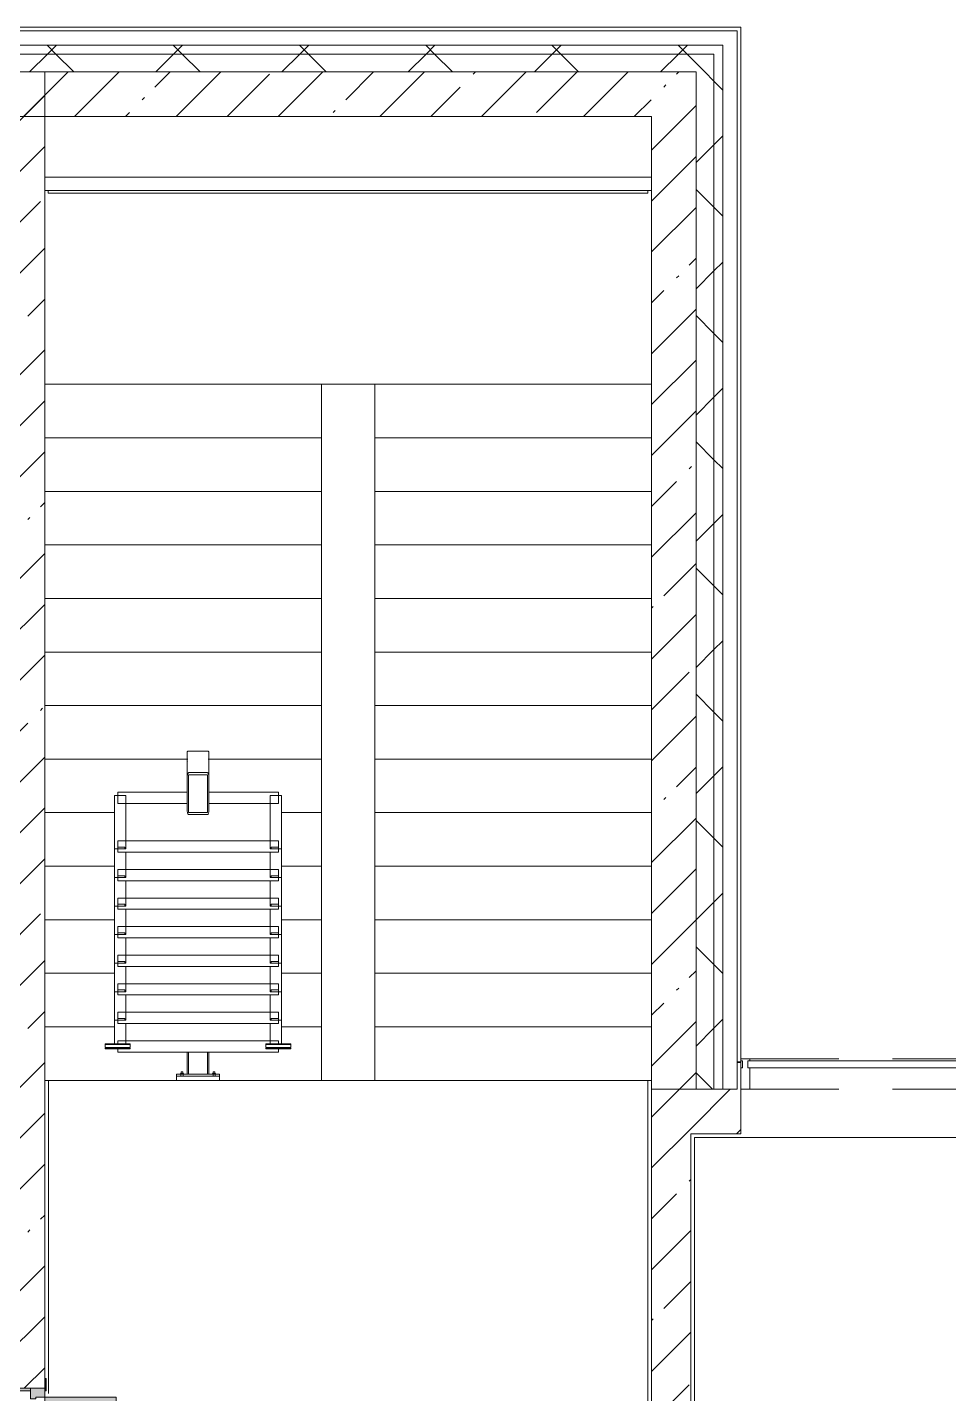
# Model space of a CAD drawing. Header units: millimetres. Extents: x 36059 to 234328, y -8553 to 29000.
# Drawn here: x 196631 to 201793, y 19695 to 27350 of the extents above; entities that cross this region are included whole.
import ezdxf

# ---------------------------------------------------------------- set-up
doc = ezdxf.new("R2010")
doc.units = ezdxf.units.MM
doc.linetypes.add('200_ШТРИХ__ш1_п0_6_', pattern=[800, 500, -300])
for name, color, linetype, lineweight in [('A-DETL-MBND-1', 7, '200_ШТРИХ__ш1_п0_6_', 9), ('A-GENM', 7, 'Continuous', 5), ('A-GLAZ-2', 7, 'Continuous', 5), ('A-GLAZ-CWMG-3', 7, 'Continuous', 5), ('A-WALL', 7, 'Continuous', 9), ('A-WALL-3', 7, 'Continuous', 5), ('I-WALL-4', 7, 'Continuous', 5), ('S-STRS', 7, 'Continuous', 5)]:
    doc.layers.add(name, color=color, linetype=linetype, lineweight=lineweight)
for name, color, linetype, lineweight, true_color in [('A-DOOR-1', 7, 'Continuous', 5, 0xaaaaaa), ('A-DOOR-2', 7, 'Continuous', 5, 0xe2e2e2), ('A-DOOR-FRAM-1', 7, 'Continuous', 5, 0xe2e2e2), ('A-DOOR-FRAM-2', 7, 'Continuous', 5, 0xaaaaaa), ('A-FLOR-2', 7, 'Continuous', 5, 0xaaaaaa)]:
    doc.layers.add(name, color=color, linetype=linetype, lineweight=lineweight, true_color=true_color)
pattern_1 = [(45, (107317.9, 0), (-353.5534, 353.5534), []), (135, (107317.9, 0), (-353.5534, -353.5534), [])]
pattern_2 = [(45, (107317.9, 0), (-285.1231, 285.1231), []), (45, (107603, 0), (-285.1231, 285.1231), [504.031, -100.806, 16.764, -84.042])]

# ---------------------------------------------------------------- blocks, each defined once
blk = doc.blocks.new('110_Дверь_СКБ_2Ст - Д-1_л_Лестничная клетка EIS60 2-32359692-3_10_2_птичка')
at = {"layer": 'A-DOOR-2'}
for points in [[(662.5, 125), (662.5, 1025), (612.5, 1025), (612.5, 125)], [(-587.5, 525), (-637.5, 525), (-637.5, 125), (-587.5, 125)], [(712.5, -125), (712.5, 45), (697.5, 45), (697.5, -125)]]:
    blk.add_hatch(color=256, dxfattribs=at).paths.add_polyline_path(points)
h = blk.add_hatch(color=256, dxfattribs=at)
h.paths.add_polyline_path([(712.5, 125), (662.5, 125), (662.5, 75), (652.5, 75), (652.5, 45), (712.5, 45)])
h.paths.add_polyline_path([(-627.5, 45), (-627.5, 75), (-637.5, 75), (-637.5, 125), (-687.5, 125), (-687.5, 45)])
at = {"layer": 'A-DOOR-FRAM-1'}
for points in [[(-672.5, 125), (-672.5, 133), (-742.5, 133), (-742.5, 125)], [(767.5, 125), (767.5, 133), (697.5, 133), (697.5, 125)], [(-672.5, -125), (-672.5, 45), (-687.5, 45), (-687.5, -125)], [(-672.5, -133), (-672.5, -125), (-742.5, -125), (-742.5, -133)], [(767.5, -133), (767.5, -125), (697.5, -125), (697.5, -133)]]:
    blk.add_hatch(color=256, dxfattribs=at).paths.add_polyline_path(points)
at = {"layer": 'A-DOOR-1'}
for p, q in [((662.5, 1025), (612.5, 1025)), ((612.5, 1025), (612.5, 125)), ((662.5, 125), (662.5, 1025)), ((-637.5, 525), (-637.5, 125)), ((-587.5, 525), (-637.5, 525)), ((-587.5, 125), (-587.5, 525)), ((-637.5, 125), (-587.5, 125)), ((612.5, 125), (662.5, 125))]:
    blk.add_line(p, q, dxfattribs=at)
for centre, radius, start, end in [((662.5, 125), 900, 90, 180), ((-637.5, 125), 400, 360, 90)]:
    blk.add_arc(centre, radius, start, end, dxfattribs=at)
at = {"layer": 'A-DOOR-FRAM-2'}
for p, q in [((-672.5, 133), (-742.5, 133)), ((-742.5, 133), (-742.5, 125)), ((-742.5, 125), (-672.5, 125)), ((-637.5, 125), (-687.5, 125)), ((-687.5, 125), (-687.5, 45)), ((-672.5, 125), (-672.5, 133)), ((-637.5, 75), (-637.5, 125)), ((662.5, 125), (662.5, 75)), ((712.5, 125), (662.5, 125)), ((767.5, 133), (697.5, 133)), ((697.5, 133), (697.5, 125)), ((697.5, 125), (767.5, 125)), ((712.5, 45), (712.5, 125)), ((767.5, 125), (767.5, 133)), ((-687.5, 45), (-627.5, 45)), ((-672.5, 45), (-687.5, 45)), ((-687.5, 45), (-687.5, -125)), ((-672.5, -125), (-672.5, 45)), ((-627.5, 75), (-637.5, 75)), ((-627.5, 45), (-627.5, 75)), ((662.5, 75), (652.5, 75)), ((652.5, 75), (652.5, 45)), ((652.5, 45), (712.5, 45)), ((712.5, 45), (697.5, 45)), ((697.5, 45), (697.5, -125)), ((712.5, -125), (712.5, 45)), ((-672.5, -125), (-742.5, -125)), ((-742.5, -125), (-742.5, -133)), ((-742.5, -133), (-672.5, -133)), ((-687.5, -125), (-672.5, -125)), ((-672.5, -133), (-672.5, -125)), ((697.5, -125), (712.5, -125)), ((767.5, -125), (697.5, -125)), ((697.5, -125), (697.5, -133)), ((697.5, -133), (767.5, -133)), ((767.5, -133), (767.5, -125))]:
    blk.add_line(p, q, dxfattribs=at)
blk = doc.blocks.new('PNS_Панель прямоугольная - Нр_Стекло - 40мм-22855911-3_10_2_птичка')
at = {"layer": 'A-GLAZ-2'}
h = blk.add_hatch(dxfattribs=at)
h.set_pattern_fill('FP_173', color=256, style=0, pattern_type=2)
h.set_pattern_definition([(45, (-94620, -21060), (-1414.214, 1414.214), [1000, -3000]), (45, (-95620, -21560), (-1414.214, 1414.214), [3000, -1000]), (45, (-93620, -22060), (-1414.214, 1414.214), [1000, -3000])])
h.paths.add_polyline_path([(760, -40), (770, -40), (770, 0), (-770, 0), (-770, -40), (37.1, -40)])
for p, q in [((-770, 0), (770, 0)), ((760, 0), (-770, 0)), ((-760, -40), (760, -40))]:
    blk.add_line(p, q, dxfattribs=at)
blk = doc.blocks.new('Прямоугольный импост - Импост структурный с накладкой - 170мм-22855901-3_10_2_птичка')
at = {"layer": 'A-DETL-MBND-1'}
for p, q in [((93360, 21560), (93360, 21570)), ((93360, 21570), (94880, 21570)), ((93360, 21400), (94880, 21400))]:
    blk.add_line(p, q, dxfattribs=at)
blk = doc.blocks.new('Анкер клиновой - Анкер клиновой МКТ В 10-10-16_85-22193208-3_10_2_птичка')
at = {"layer": 'A-DETL-MBND-1'}
for p, q in [((122191.4, 13788), (122191.4, 13784)), ((122207.4, 13788), (122191.4, 13788)), ((122191.4, 13788), (122207.4, 13788)), ((122194.4, 13798), (122194.4, 13784)), ((122204.4, 13798), (122194.4, 13798)), ((122194.4, 13798), (122204.4, 13798)), ((122204.4, 13784), (122204.4, 13798)), ((122207.4, 13784), (122207.4, 13788))]:
    blk.add_line(p, q, dxfattribs=at)
blk = doc.blocks.new('ОМ_Полоса_Трапеция прямоугольная_Прокат_ГОСТ 103-2006 - ОМ_Полоса_Трапеция прямоугольная_Прокат_ГОСТ 103-2006-21111644-3_10_2_птичка')
at = {"layer": 'A-GENM'}
for p, q in [((122699.4, 15046.5), (122699.4, 15056.5)), ((122699.4, 15056.5), (122739.4, 15056.5)), ((122739.4, 15046.5), (122699.4, 15046.5)), ((122739.4, 15056.5), (122739.4, 15046.5))]:
    blk.add_line(p, q, dxfattribs=at)
blk = doc.blocks.new('ОМ_Полоса_Трапеция прямоугольная_Прокат_ГОСТ 103-2006 - ОМ_Полоса_Трапеция прямоугольная_Прокат_ГОСТ 103-2006-V122-3_10_2_птичка')
at = {"layer": 'A-GENM'}
for p, q in [((122699.4, 14416.5), (122699.4, 14406.5)), ((122739.4, 14416.5), (122699.4, 14416.5)), ((122699.4, 14406.5), (122739.4, 14406.5)), ((122739.4, 14406.5), (122739.4, 14416.5))]:
    blk.add_line(p, q, dxfattribs=at)
blk = doc.blocks.new('ОМ_Полоса_Трапеция прямоугольная_Прокат_ГОСТ 103-2006 - ОМ_Полоса_Трапеция прямоугольная_Прокат_ГОСТ 103-2006-V123-3_10_2_птичка')
at = {"layer": 'A-GENM'}
for p, q in [((122699.4, 14256.5), (122699.4, 14246.5)), ((122739.4, 14256.5), (122699.4, 14256.5)), ((122699.4, 14246.5), (122739.4, 14246.5)), ((122739.4, 14246.5), (122739.4, 14256.5))]:
    blk.add_line(p, q, dxfattribs=at)
blk = doc.blocks.new('ОМ_Полоса_Трапеция прямоугольная_Прокат_ГОСТ 103-2006 - ОМ_Полоса_Трапеция прямоугольная_Прокат_ГОСТ 103-2006-V124-3_10_2_птичка')
at = {"layer": 'A-GENM'}
for p, q in [((122699.4, 14096.5), (122699.4, 14086.5)), ((122739.4, 14096.5), (122699.4, 14096.5)), ((122699.4, 14086.5), (122739.4, 14086.5)), ((122739.4, 14086.5), (122739.4, 14096.5))]:
    blk.add_line(p, q, dxfattribs=at)
blk = doc.blocks.new('ОМ_Полоса_Прокат_ГОСТ 103-2006 - ОМ_Полоса_Прокат_ГОСТ 103-2006-22193251-3_10_2_птичка')
at = {"layer": 'A-GENM'}
for p, q in [((122809.4, 13929.5), (122669.4, 13929.5)), ((122669.4, 13929.5), (122669.4, 13926.5)), ((122669.4, 13926.5), (122809.4, 13926.5)), ((122809.4, 13926.5), (122809.4, 13929.5))]:
    blk.add_line(p, q, dxfattribs=at)
blk = doc.blocks.new('ОМ_Полоса_Прокат_ГОСТ 103-2006 - ОМ_Полоса_Прокат_ГОСТ 103-2006-22193252-3_10_2_птичка')
at = {"layer": 'A-GENM'}
for p, q in [((122669.4, 13954.2), (122669.4, 13950.8)), ((122809.4, 13954.2), (122669.4, 13954.2)), ((122669.4, 13950.8), (122809.4, 13950.8)), ((122669.4, 13933.9), (122669.4, 13950.8)), ((122809.4, 13933.9), (122669.4, 13933.9)), ((122809.4, 13950.8), (122809.4, 13954.2)), ((122809.4, 13950.8), (122809.4, 13933.9))]:
    blk.add_line(p, q, dxfattribs=at)
blk = doc.blocks.new('ОМ_Полоса_Трапеция прямоугольная_Прокат_ГОСТ 103-2006 - ОМ_Полоса_Трапеция прямоугольная_Прокат_ГОСТ 103-2006-21111686-3_10_2_птичка')
at = {"layer": 'A-GENM'}
for p, q in [((121839.4, 15056.5), (121879.4, 15056.5)), ((121839.4, 15046.5), (121839.4, 15056.5)), ((121879.4, 15046.5), (121839.4, 15046.5)), ((121879.4, 15056.5), (121879.4, 15046.5))]:
    blk.add_line(p, q, dxfattribs=at)
blk = doc.blocks.new('ОМ_Полоса_Трапеция прямоугольная_Прокат_ГОСТ 103-2006 - ОМ_Полоса_Трапеция прямоугольная_Прокат_ГОСТ 103-2006-V125-3_10_2_птичка')
at = {"layer": 'A-GENM'}
for p, q in [((121879.4, 14416.5), (121839.4, 14416.5)), ((121839.4, 14416.5), (121839.4, 14406.5)), ((121839.4, 14406.5), (121879.4, 14406.5)), ((121879.4, 14406.5), (121879.4, 14416.5))]:
    blk.add_line(p, q, dxfattribs=at)
blk = doc.blocks.new('ОМ_Полоса_Трапеция прямоугольная_Прокат_ГОСТ 103-2006 - ОМ_Полоса_Трапеция прямоугольная_Прокат_ГОСТ 103-2006-V126-3_10_2_птичка')
at = {"layer": 'A-GENM'}
for p, q in [((121879.4, 14256.5), (121839.4, 14256.5)), ((121839.4, 14256.5), (121839.4, 14246.5)), ((121839.4, 14246.5), (121879.4, 14246.5)), ((121879.4, 14246.5), (121879.4, 14256.5))]:
    blk.add_line(p, q, dxfattribs=at)
blk = doc.blocks.new('ОМ_Полоса_Трапеция прямоугольная_Прокат_ГОСТ 103-2006 - ОМ_Полоса_Трапеция прямоугольная_Прокат_ГОСТ 103-2006-V127-3_10_2_птичка')
at = {"layer": 'A-GENM'}
for p, q in [((121879.4, 14096.5), (121839.4, 14096.5)), ((121839.4, 14096.5), (121839.4, 14086.5)), ((121839.4, 14086.5), (121879.4, 14086.5)), ((121879.4, 14086.5), (121879.4, 14096.5))]:
    blk.add_line(p, q, dxfattribs=at)
blk = doc.blocks.new('ОМ_Полоса_Прокат_ГОСТ 103-2006 - ОМ_Полоса_Прокат_ГОСТ 103-2006-22193295-3_10_2_птичка')
at = {"layer": 'A-GENM'}
for p, q in [((121909.4, 13929.5), (121769.4, 13929.5)), ((121769.4, 13929.5), (121769.4, 13926.5)), ((121769.4, 13926.5), (121909.4, 13926.5)), ((121909.4, 13926.5), (121909.4, 13929.5))]:
    blk.add_line(p, q, dxfattribs=at)
blk = doc.blocks.new('ОМ_Полоса_Прокат_ГОСТ 103-2006 - ОМ_Полоса_Прокат_ГОСТ 103-2006-22193296-3_10_2_птичка')
at = {"layer": 'A-GENM'}
for p, q in [((121909.4, 13954.2), (121769.4, 13954.2)), ((121769.4, 13954.2), (121769.4, 13950.8)), ((121769.4, 13950.8), (121909.4, 13950.8)), ((121769.4, 13933.9), (121769.4, 13950.8)), ((121909.4, 13933.9), (121769.4, 13933.9)), ((121909.4, 13950.8), (121909.4, 13954.2)), ((121909.4, 13950.8), (121909.4, 13933.9))]:
    blk.add_line(p, q, dxfattribs=at)
blk = doc.blocks.new('ОМ_Нижняя опорная пятка1 - ОМ_Нижняя опорная пятка-21111576-3_10_2_птичка')
at = {"layer": 'A-DETL-MBND-1'}
for p, q in [((-96, -10), (-96, 0)), ((-84, -10), (-84, 0)), ((84, -10), (84, 0)), ((96, -10), (96, 0))]:
    blk.add_line(p, q, dxfattribs=at)
blk = doc.blocks.new('ОМ_Труба_ГОСТ 8639-82 - ОМ_Труба_ГОСТ 8639-82-21111694-3_10_2_птичка')
at = {"layer": 'A-GENM'}
for p, q in [((122229.4, 15590.5), (122229.4, 15456.5)), ((122238.4, 15595.1), (122340.4, 15595.1)), ((122349.4, 15456.5), (122349.4, 15590.5)), ((122238.4, 15474.2), (122340.4, 15474.2)), ((122229.4, 15256.4), (122229.4, 15456.5)), ((122235.4, 15456.5), (122235.4, 15256.4)), ((122340.4, 15462.4), (122238.4, 15462.4)), ((122343.4, 15256.4), (122343.4, 15456.5)), ((122349.4, 15456.5), (122349.4, 15256.4)), ((122238.4, 15250.5), (122340.4, 15250.5)), ((122340.4, 15238.8), (122238.4, 15238.8))]:
    blk.add_line(p, q, dxfattribs=at)
at = {"layer": 'A-GENM', "flags": 128}
for points in [[(122229.4, 15456.5), (122229.6, 15460), (122230.1, 15463.3), (122231, 15466.3), (122232.1, 15469), (122233.4, 15471.2), (122235, 15472.8), (122236.7, 15473.8), (122238.4, 15474.2)], [(122340.4, 15474.2), (122342.2, 15473.8), (122343.9, 15472.8), (122345.4, 15471.2), (122346.8, 15469), (122347.9, 15466.3), (122348.8, 15463.3), (122349.3, 15460), (122349.4, 15456.5)], [(122238.4, 15462.4), (122237.9, 15462.3), (122237.3, 15461.9), (122236.8, 15461.4), (122236.3, 15460.7), (122235.9, 15459.8), (122235.7, 15458.8), (122235.5, 15457.7), (122235.4, 15456.5)], [(122343.4, 15456.5), (122343.4, 15457.7), (122343.2, 15458.8), (122342.9, 15459.8), (122342.6, 15460.7), (122342.1, 15461.4), (122341.6, 15461.9), (122341, 15462.3), (122340.4, 15462.4)], [(122238.4, 15238.8), (122236.7, 15239.1), (122235, 15240.1), (122233.4, 15241.8), (122232.1, 15243.9), (122231, 15246.6), (122230.1, 15249.7), (122229.6, 15253), (122229.4, 15256.4)], [(122235.4, 15256.4), (122235.5, 15255.3), (122235.7, 15254.2), (122235.9, 15253.2), (122236.3, 15252.3), (122236.8, 15251.5), (122237.3, 15251), (122237.9, 15250.7), (122238.4, 15250.5)], [(122349.4, 15256.4), (122349.3, 15253), (122348.8, 15249.7), (122347.9, 15246.6), (122346.8, 15243.9), (122345.4, 15241.8), (122343.9, 15240.1), (122342.2, 15239.1), (122340.4, 15238.8)], [(122340.4, 15250.5), (122341, 15250.7), (122341.6, 15251), (122342.1, 15251.5), (122342.6, 15252.3), (122342.9, 15253.2), (122343.2, 15254.2), (122343.4, 15255.3), (122343.4, 15256.4)]]:
    blk.add_lwpolyline(points, dxfattribs=at)
at = {"layer": 'A-GENM'}
for centre, major_axis, start_param, end_param in [((122238.4, 15590.5), (9, 0), 1.570796, 3.141593), ((122340.4, 15590.5), (9, 0), 0, 1.570796), ((122238.4, 15538.5), (9, 0), 3.141593, 3.665191), ((122340.4, 15538.5), (-9, 0), 2.617994, 3.141593)]:
    blk.add_ellipse(centre, major_axis=major_axis, ratio=0.509802, start_param=start_param, end_param=end_param, dxfattribs=at)
blk = doc.blocks.new('ОМ_Уголок_ГОСТ 8509-93 - ОМ_Уголок_ГОСТ 8509-93-22194532-3_10_2_птичка')
at = {"layer": 'A-GENM'}
for p, q in [((0, 45.2), (0, -17.8)), ((390, 45.2), (0, 45.2)), ((900, 45.2), (510, 45.2)), ((900, -17.8), (900, 45.2)), ((0, -17.8), (390, -17.8)), ((510, -17.8), (900, -17.8))]:
    blk.add_line(p, q, dxfattribs=at)
blk = doc.blocks.new('ОМ_Уголок_ГОСТ 8509-93 - ОМ_Уголок_ГОСТ 8509-93-V128-3_10_2_птичка')
at = {"layer": 'A-GENM'}
for p, q in [((0, 45.2), (0, -17.8)), ((900, 45.2), (0, 45.2)), ((900, -17.8), (900, 45.2)), ((0, -17.8), (900, -17.8))]:
    blk.add_line(p, q, dxfattribs=at)
blk = doc.blocks.new('ОМ_Уголок_ГОСТ 8509-93 - ОМ_Уголок_ГОСТ 8509-93-22194533-3_10_2_птичка')
at = {"layer": 'A-GENM'}
for p, q in [((0, 45.2), (0, -17.8)), ((300, 45.2), (0, 45.2)), ((300, -17.8), (300, 45.2)), ((0, -17.8), (300, -17.8))]:
    blk.add_line(p, q, dxfattribs=at)
blk = doc.blocks.new('ОМ_Уголок_ГОСТ 8509-93 - ОМ_Уголок_ГОСТ 8509-93-V129-3_10_2_птичка')
at = {"layer": 'A-GENM'}
for p, q in [((0, 45.2), (0, -17.8)), ((142.2, 45.2), (0, 45.2)), ((0, -17.8), (160, -17.8))]:
    blk.add_line(p, q, dxfattribs=at)
blk = doc.blocks.new('ОМ_Уголок_ГОСТ 8509-93 - ОМ_Уголок_ГОСТ 8509-93-V130-3_10_2_птичка')
at = {"layer": 'A-GENM'}
for p, q in [((300, 45.2), (157.8, 45.2)), ((300, -17.8), (300, 45.2)), ((140, -17.8), (300, -17.8))]:
    blk.add_line(p, q, dxfattribs=at)
blk = doc.blocks.new('ОМ_Уголок_ГОСТ 8509-93 - ОМ_Уголок_ГОСТ 8509-93-V180-3_10_2_птичка')
at = {"layer": 'A-GENM'}
for p, q in [((0, 45.2), (0, 27.8)), ((900, 45.2), (0, 45.2)), ((0, 7.4), (0, -17.8)), ((900, 27.8), (900, 45.2)), ((900, -17.8), (900, 6.6)), ((0, -17.8), (900, -17.8))]:
    blk.add_line(p, q, dxfattribs=at)
blk = doc.blocks.new('ОМ_Уголок_ГОСТ 8509-93 - ОМ_Уголок_ГОСТ 8509-93-V181-3_10_2_птичка')
at = {"layer": 'A-GENM'}
for p, q in [((0, 45.2), (0, -17.8)), ((6.6, 45.2), (0, 45.2)), ((142.2, 45.2), (27.8, 45.2)), ((0, -17.8), (6.6, -17.8)), ((27.8, -17.8), (160, -17.8))]:
    blk.add_line(p, q, dxfattribs=at)
blk = doc.blocks.new('ОМ_Уголок_ГОСТ 8509-93 - ОМ_Уголок_ГОСТ 8509-93-V133-3_10_2_птичка')
at = {"layer": 'A-GENM'}
for p, q in [((272.2, 45.2), (157.8, 45.2)), ((300, 45.2), (292.6, 45.2)), ((300, -17.8), (300, 45.2)), ((140, -17.8), (272.2, -17.8)), ((292.6, -17.8), (300, -17.8))]:
    blk.add_line(p, q, dxfattribs=at)
blk = doc.blocks.new('ОМ_Труба_ГОСТ 8639-82 - ОМ_Труба_ГОСТ 8639-82-21111710-3_10_2_птичка')
at = {"layer": 'A-DETL-MBND-1'}
for p, q in [((122229.4, 13908.7), (122229.4, 13784)), ((122235.4, 13908.7), (122235.4, 13784)), ((122343.4, 13908.7), (122343.4, 13784)), ((122349.4, 13784), (122349.4, 13908.7))]:
    blk.add_line(p, q, dxfattribs=at)
blk = doc.blocks.new('ОМ_Уголок_ГОСТ 8510-86 - ОМ_Уголок_ГОСТ 8510-86-21111720-3_10_2_птичка')
at = {"layer": 'A-DETL-MBND-1'}
for p, q in [((0, 34), (0, 0)), ((0, 10), (240, 10)), ((0, 0), (240, 0)), ((240, 0), (240, 34))]:
    blk.add_line(p, q, dxfattribs=at)
blk = doc.blocks.new('Прямоугольный импост - Импост структурный с накладкой - 170мм-22854979-3_10_2_птичка')
at = {"layer": 'A-GLAZ-CWMG-3'}
for p, q in [((0, 160), (-50, 160)), ((-50, 160), (-50, 40)), ((0, 40), (0, 160)), ((-50, 40), (-40, 40)), ((-40, 0), (-50, 0)), ((-50, 0), (-50, -10)), ((-40, 40), (-40, 0)), ((-10, 0), (-10, 40)), ((-10, 40), (0, 40)), ((0, 0), (-10, 0)), ((0, -10), (0, 0)), ((-50, -10), (0, -10))]:
    blk.add_line(p, q, dxfattribs=at)
blk = doc.blocks.new('Зашивка приборов отопления39 - Зашивка приборов отопления-33325432-3_10_2_птичка')
at = {"layer": 'A-WALL-3'}
for p, q in [((120704.7, 17931.2), (124104.7, 17931.2)), ((124104.7, 17931.2), (120704.7, 17931.2)), ((120704.7, 17856.2), (124104.7, 17856.2))]:
    blk.add_line(p, q, dxfattribs=at)

msp = doc.modelspace()

# ---------------------------------------------------------------- hatches: boundary and pattern name
at = {"layer": 'A-WALL-3'}
h = msp.add_hatch(dxfattribs=at)
h.set_pattern_fill('FP_109', color=256, style=0, pattern_type=2)
h.set_pattern_definition(pattern_1)
h.paths.add_polyline_path([(200477.9, 27200), (200527.9, 27200), (200527.9, 27250), (191887.9, 27250), (191887.9, 27200), (199610.5, 27200)])
h = msp.add_hatch(dxfattribs=at)
h.set_pattern_fill('FP_109', color=256, style=0, pattern_type=2)
h.set_pattern_definition(pattern_1)
h.paths.add_polyline_path([(200377.9, 27100), (200477.9, 27100), (200477.9, 27200), (191887.9, 27200), (191887.9, 27100), (199610.5, 27100)])
h = msp.add_hatch(dxfattribs=at)
h.set_pattern_fill('FP_109', color=256, style=0, pattern_type=2)
h.set_pattern_definition(pattern_1)
h.paths.add_polyline_path([(200527.9, 21400), (200527.9, 27200), (200477.9, 27200), (200477.9, 21400)])
h = msp.add_hatch(dxfattribs=at)
h.set_pattern_fill('FP_109', color=256, style=0, pattern_type=2)
h.set_pattern_definition(pattern_1)
h.paths.add_polyline_path([(200477.9, 21400), (200477.9, 27100), (200377.9, 27100), (200377.9, 21400)])
h = msp.add_hatch(dxfattribs=at)
h.set_pattern_fill('FP_109', color=256, style=0, pattern_type=2)
h.set_pattern_definition(pattern_1)
h.paths.add_polyline_path([(232547.9, 21400), (232547.9, 21550), (227468.1, 21550), (227468.1, 21400), (232397.9, 21400)])
h.paths.add_polyline_path([(226568.1, 21400), (226568.1, 21550), (225218.3, 21550), (225218.3, 21400), (225712.3, 21400)])
h.paths.add_polyline_path([(214168.3, 21400), (214168.3, 21550), (212868.1, 21550), (212868.1, 21400), (213593.6, 21400)])
h.paths.add_polyline_path([(215068.3, 21400), (216368.3, 21400), (216368.3, 21550), (215068.3, 21550)])
h.paths.add_polyline_path([(200627.9, 21400), (200627.9, 21550), (200607.9, 21550), (200607.9, 21400)])
h.paths.add_polyline_path([(217268.3, 21400), (218567.9, 21400), (218567.9, 21550), (217268.3, 21550)])
h.paths.add_polyline_path([(223847.8, 21400), (224318.3, 21400), (224318.3, 21550), (223448.3, 21550), (223448.3, 21400)])
h.paths.add_polyline_path([(220867.9, 21400), (222018.3, 21400), (222018.3, 21550), (220867.9, 21550)])
h.paths.add_polyline_path([(205203.8, 21400), (208467.9, 21400), (208467.9, 21550), (203927.9, 21550), (203927.9, 21400)])
h.paths.add_polyline_path([(210797, 21400), (211968.1, 21400), (211968.1, 21550), (210767.9, 21550), (210767.9, 21400)])
at = {"layer": 'I-WALL-4'}
h = msp.add_hatch(dxfattribs=at)
h.set_pattern_fill('FP_105', color=256, style=0, pattern_type=2)
h.set_pattern_definition(pattern_2)
h.paths.add_polyline_path([(200127.9, 26850), (200127.9, 27100), (196452.9, 27100), (196452.9, 26850), (199610.5, 26850)])
h = msp.add_hatch(dxfattribs=at)
h.set_pattern_fill('FP_105', color=256, style=0, pattern_type=2)
h.set_pattern_definition(pattern_2)
h.paths.add_polyline_path([(196477.9, 17270), (196727.9, 17270), (196727.9, 18325), (196477.9, 18325), (196477.9, 18162.4)])
h.paths.add_polyline_path([(196477.9, 19725), (196727.9, 19725), (196727.9, 27100), (196477.9, 27100), (196477.9, 19750)])
h = msp.add_hatch(dxfattribs=at)
h.set_pattern_fill('FP_105', color=256, style=0, pattern_type=2)
h.set_pattern_definition(pattern_2)
h.paths.add_polyline_path([(200127.9, 21400), (200377.9, 21400), (200377.9, 27100), (200127.9, 27100), (200127.9, 21633.1)])
h = msp.add_hatch(dxfattribs=at)
h.set_pattern_fill('FP_105', color=256, style=0, pattern_type=2)
h.set_pattern_definition(pattern_2)
h.paths.add_polyline_path([(200347.9, 17270), (200347.9, 21400), (200127.9, 21400), (200127.9, 17270)])
h = msp.add_hatch(dxfattribs=at)
h.set_pattern_fill('FP_105', color=256, style=0, pattern_type=2)
h.set_pattern_definition(pattern_2)
h.paths.add_polyline_path([(205203.8, 21150), (207897.9, 21150), (207897.9, 21400), (203927.9, 21400), (203927.9, 21150)])
h.paths.add_polyline_path([(200347.9, 21150), (200627.9, 21150), (200627.9, 21400), (200347.9, 21400)])

# ---------------------------------------------------------------- linework, layer by layer
at = {"layer": 'A-FLOR-2'}
for p, q in [((196747.9, 26435), (196747.9, 26420)), ((196747.9, 26420), (200107.9, 26420)), ((200107.9, 26420), (200107.9, 26435)), ((200127.9, 21450), (196727.9, 21450)), ((196748.9, 21450), (196748.9, 19694.6)), ((200107.9, 17870), (200107.9, 21450)), ((200367.9, 21130), (200367.9, 13628)), ((202197.9, 21130), (200367.9, 21130))]:
    msp.add_line(p, q, dxfattribs=at)
at = {"layer": 'A-WALL'}
for p, q in [((200607.9, 27330), (187667.9, 27330)), ((200607.9, 21400), (200607.9, 27330)), ((200527.9, 27250), (187667.9, 27250)), ((200477.9, 27200), (187667.9, 27200)), ((200477.9, 21400), (200477.9, 27200)), ((200527.9, 21400), (200527.9, 27250)), ((200377.9, 21400), (200377.9, 27100)), ((200627.9, 21553), (200607.9, 21553)), ((200627.9, 21550), (200607.9, 21550)), ((200377.9, 21400), (200607.9, 21400))]:
    msp.add_line(p, q, dxfattribs=at)
at = {"layer": 'A-WALL-3'}
for p, q in [((200627.9, 27350), (183667.9, 27350)), ((200627.9, 21400), (200627.9, 27350)), ((187967.9, 27100), (200127.9, 27100))]:
    msp.add_line(p, q, dxfattribs=at)
at = {"layer": 'I-WALL-4'}
for p, q in [((200127.9, 27100), (196452.9, 27100)), ((196727.9, 19780), (196727.9, 27100)), ((200377.9, 27100), (200127.9, 27100)), ((196452.9, 26850), (200127.9, 26850)), ((200127.9, 26850), (200127.9, 17850)), ((200377.9, 21400), (200127.9, 21400)), ((200627.9, 21150), (200627.9, 21400)), ((200347.9, 21150), (200627.9, 21150)), ((200347.9, 13628), (200347.9, 21150))]:
    msp.add_line(p, q, dxfattribs=at)
at = {"layer": 'S-STRS'}
for p, q in [((196727.9, 25350), (198277.9, 25350)), ((196727.9, 25350), (198277.9, 25350)), ((198277.9, 25350), (198577.9, 25350)), ((198277.9, 25050), (198277.9, 25350)), ((200127.9, 25350), (198577.9, 25350)), ((198577.9, 25350), (198577.9, 25050)), ((200127.9, 25350), (198577.9, 25350)), ((196727.9, 25050), (198277.9, 25050)), ((196727.9, 25050), (198277.9, 25050)), ((198277.9, 24750), (198277.9, 25050)), ((198577.9, 25050), (198577.9, 24750)), ((200127.9, 25050), (198577.9, 25050)), ((200127.9, 25050), (198577.9, 25050)), ((196727.9, 24750), (198277.9, 24750)), ((196727.9, 24750), (198277.9, 24750)), ((198277.9, 24450), (198277.9, 24750)), ((198577.9, 24750), (198577.9, 24450)), ((200127.9, 24750), (198577.9, 24750)), ((200127.9, 24750), (198577.9, 24750)), ((196727.9, 24450), (198277.9, 24450)), ((196727.9, 24450), (198277.9, 24450)), ((198277.9, 24150), (198277.9, 24450)), ((198577.9, 24450), (198577.9, 24150)), ((200127.9, 24450), (198577.9, 24450)), ((200127.9, 24450), (198577.9, 24450)), ((196727.9, 24150), (198277.9, 24150)), ((196727.9, 24150), (198277.9, 24150)), ((198277.9, 23850), (198277.9, 24150)), ((198577.9, 24150), (198577.9, 23850)), ((200127.9, 24150), (198577.9, 24150)), ((200127.9, 24150), (198577.9, 24150)), ((196727.9, 23850), (198277.9, 23850)), ((196727.9, 23850), (198277.9, 23850)), ((198277.9, 23550), (198277.9, 23850)), ((198577.9, 23850), (198577.9, 23550)), ((200127.9, 23850), (198577.9, 23850)), ((200127.9, 23850), (198577.9, 23850)), ((196727.9, 23550), (198277.9, 23550)), ((196727.9, 23550), (198277.9, 23550)), ((198277.9, 23250), (198277.9, 23550)), ((198577.9, 23550), (198577.9, 23250)), ((200127.9, 23550), (198577.9, 23550)), ((200127.9, 23550), (198577.9, 23550)), ((196727.9, 23250), (197530.2, 23250)), ((196727.9, 23250), (197530.2, 23250)), ((197643.9, 23250), (198277.9, 23250)), ((197643.9, 23250), (198277.9, 23250)), ((198277.9, 22950), (198277.9, 23250)), ((198577.9, 23250), (198577.9, 22950)), ((200127.9, 23250), (198577.9, 23250)), ((200127.9, 23250), (198577.9, 23250)), ((196727.9, 22950), (197119.2, 22950)), ((196727.9, 22950), (197119.2, 22950)), ((198054.8, 22950), (198277.9, 22950)), ((198054.8, 22950), (198277.9, 22950)), ((198277.9, 22650), (198277.9, 22950)), ((198577.9, 22950), (198577.9, 22650)), ((200127.9, 22950), (198577.9, 22950)), ((200127.9, 22950), (198577.9, 22950)), ((196727.9, 22650), (197119.2, 22650)), ((196727.9, 22650), (197119.2, 22650)), ((198054.8, 22650), (198277.9, 22650)), ((198054.8, 22650), (198277.9, 22650)), ((198277.9, 22350), (198277.9, 22650)), ((198577.9, 22650), (198577.9, 22350)), ((200127.9, 22650), (198577.9, 22650)), ((200127.9, 22650), (198577.9, 22650)), ((196727.9, 22350), (197119.2, 22350)), ((196727.9, 22350), (197119.2, 22350)), ((198054.8, 22350), (198277.9, 22350)), ((198054.8, 22350), (198277.9, 22350)), ((198277.9, 22050), (198277.9, 22350)), ((198577.9, 22350), (198577.9, 22050)), ((200127.9, 22350), (198577.9, 22350)), ((200127.9, 22350), (198577.9, 22350)), ((196727.9, 22050), (197119.2, 22050)), ((196727.9, 22050), (197119.2, 22050)), ((198054.8, 22050), (198277.9, 22050)), ((198054.8, 22050), (198277.9, 22050)), ((198277.9, 21750), (198277.9, 22050)), ((198577.9, 22050), (198577.9, 21750)), ((200127.9, 22050), (198577.9, 22050)), ((200127.9, 22050), (198577.9, 22050)), ((196727.9, 21750), (197119.2, 21750)), ((196727.9, 21750), (197119.2, 21750)), ((198054.8, 21750), (198277.9, 21750)), ((198054.8, 21750), (198277.9, 21750)), ((198277.9, 21450), (198277.9, 21750)), ((198577.9, 21750), (198577.9, 21450)), ((200127.9, 21750), (198577.9, 21750)), ((200127.9, 21750), (198577.9, 21750)), ((200127.9, 21450), (198577.9, 21450))]:
    msp.add_line(p, q, dxfattribs=at)

# ---------------------------------------------------------------- block references
at = {"layer": 'A-DETL-MBND-1'}
for name, p in [('ОМ_Труба_ГОСТ 8639-82 - ОМ_Труба_ГОСТ 8639-82-21111710-3_10_2_птичка', (75297.6, 7700)), ('Прямоугольный импост - Импост структурный с накладкой - 170мм-22855901-3_10_2_птичка', (107317.9, 0)), ('Анкер клиновой - Анкер клиновой МКТ В 10-10-16_85-22193208-3_10_2_птичка', (75297.6, 7700)), ('ОМ_Нижняя опорная пятка1 - ОМ_Нижняя опорная пятка-21111576-3_10_2_птичка', (197587, 21484)), ('Анкер клиновой - Анкер клиновой МКТ В 10-10-16_85-22193208-3_10_2_птичка', (75477.6, 7700))]:
    msp.add_blockref(name, p, dxfattribs=at)
at = {"layer": 'A-DETL-MBND-1', "extrusion": (0, 0, -1), "rotation": 180}
msp.add_blockref('ОМ_Уголок_ГОСТ 8510-86 - ОМ_Уголок_ГОСТ 8510-86-21111720-3_10_2_птичка', (-197467, 21484), dxfattribs=at)
at = {"layer": 'A-DOOR-1', "rotation": 269.9999999999998}
msp.add_blockref('110_Дверь_СКБ_2Ст - Д-1_л_Лестничная клетка EIS60 2-32359692-3_10_2_птичка', (196602.9, 19037.5), dxfattribs=at)
at = {"layer": 'A-GENM'}
for name, p in [('ОМ_Труба_ГОСТ 8639-82 - ОМ_Труба_ГОСТ 8639-82-21111694-3_10_2_птичка', (75297.6, 7700)), ('ОМ_Полоса_Трапеция прямоугольная_Прокат_ГОСТ 103-2006 - ОМ_Полоса_Трапеция прямоугольная_Прокат_ГОСТ 103-2006-21111686-3_10_2_птичка', (75297.6, 7700)), ('ОМ_Полоса_Трапеция прямоугольная_Прокат_ГОСТ 103-2006 - ОМ_Полоса_Трапеция прямоугольная_Прокат_ГОСТ 103-2006-21111644-3_10_2_птичка', (75297.6, 7700)), ('ОМ_Полоса_Трапеция прямоугольная_Прокат_ГОСТ 103-2006 - ОМ_Полоса_Трапеция прямоугольная_Прокат_ГОСТ 103-2006-21111686-3_10_2_птичка', (75297.6, 7540)), ('ОМ_Полоса_Трапеция прямоугольная_Прокат_ГОСТ 103-2006 - ОМ_Полоса_Трапеция прямоугольная_Прокат_ГОСТ 103-2006-21111644-3_10_2_птичка', (75297.6, 7540)), ('ОМ_Полоса_Трапеция прямоугольная_Прокат_ГОСТ 103-2006 - ОМ_Полоса_Трапеция прямоугольная_Прокат_ГОСТ 103-2006-21111686-3_10_2_птичка', (75297.6, 7380)), ('ОМ_Полоса_Трапеция прямоугольная_Прокат_ГОСТ 103-2006 - ОМ_Полоса_Трапеция прямоугольная_Прокат_ГОСТ 103-2006-21111644-3_10_2_птичка', (75297.6, 7380)), ('ОМ_Полоса_Трапеция прямоугольная_Прокат_ГОСТ 103-2006 - ОМ_Полоса_Трапеция прямоугольная_Прокат_ГОСТ 103-2006-21111686-3_10_2_птичка', (75297.6, 7220)), ('ОМ_Полоса_Трапеция прямоугольная_Прокат_ГОСТ 103-2006 - ОМ_Полоса_Трапеция прямоугольная_Прокат_ГОСТ 103-2006-21111644-3_10_2_птичка', (75297.6, 7220)), ('ОМ_Полоса_Трапеция прямоугольная_Прокат_ГОСТ 103-2006 - ОМ_Полоса_Трапеция прямоугольная_Прокат_ГОСТ 103-2006-V125-3_10_2_птичка', (75297.6, 7700)), ('ОМ_Полоса_Трапеция прямоугольная_Прокат_ГОСТ 103-2006 - ОМ_Полоса_Трапеция прямоугольная_Прокат_ГОСТ 103-2006-V122-3_10_2_птичка', (75297.6, 7700)), ('ОМ_Полоса_Трапеция прямоугольная_Прокат_ГОСТ 103-2006 - ОМ_Полоса_Трапеция прямоугольная_Прокат_ГОСТ 103-2006-V126-3_10_2_птичка', (75297.6, 7700)), ('ОМ_Полоса_Трапеция прямоугольная_Прокат_ГОСТ 103-2006 - ОМ_Полоса_Трапеция прямоугольная_Прокат_ГОСТ 103-2006-V123-3_10_2_птичка', (75297.6, 7700)), ('ОМ_Полоса_Трапеция прямоугольная_Прокат_ГОСТ 103-2006 - ОМ_Полоса_Трапеция прямоугольная_Прокат_ГОСТ 103-2006-V127-3_10_2_птичка', (75297.6, 7700)), ('ОМ_Полоса_Трапеция прямоугольная_Прокат_ГОСТ 103-2006 - ОМ_Полоса_Трапеция прямоугольная_Прокат_ГОСТ 103-2006-V124-3_10_2_птичка', (75297.6, 7700)), ('ОМ_Полоса_Прокат_ГОСТ 103-2006 - ОМ_Полоса_Прокат_ГОСТ 103-2006-22193296-3_10_2_птичка', (75297.6, 7700)), ('ОМ_Полоса_Прокат_ГОСТ 103-2006 - ОМ_Полоса_Прокат_ГОСТ 103-2006-22193295-3_10_2_птичка', (75297.6, 7700)), ('ОМ_Полоса_Прокат_ГОСТ 103-2006 - ОМ_Полоса_Прокат_ГОСТ 103-2006-22193252-3_10_2_птичка', (75297.6, 7700)), ('ОМ_Полоса_Прокат_ГОСТ 103-2006 - ОМ_Полоса_Прокат_ГОСТ 103-2006-22193251-3_10_2_птичка', (75297.6, 7700))]:
    msp.add_blockref(name, p, dxfattribs=at)
at = {"layer": 'A-GENM', "extrusion": (0, 0, -1)}
for name, p, rotation in [('ОМ_Уголок_ГОСТ 8509-93 - ОМ_Уголок_ГОСТ 8509-93-22194533-3_10_2_птичка', (-197137, 22746.5), 90.00000000000064), ('ОМ_Уголок_ГОСТ 8509-93 - ОМ_Уголок_ГОСТ 8509-93-22194532-3_10_2_птичка', (-197137, 23046.5), 180), ('ОМ_Уголок_ГОСТ 8509-93 - ОМ_Уголок_ГОСТ 8509-93-22194533-3_10_2_птичка', (-198037, 23046.5), 270.0000000000008), ('ОМ_Уголок_ГОСТ 8509-93 - ОМ_Уголок_ГОСТ 8509-93-V129-3_10_2_птичка', (-197137, 22586.5), 90.00000000000064), ('ОМ_Уголок_ГОСТ 8509-93 - ОМ_Уголок_ГОСТ 8509-93-V130-3_10_2_птичка', (-198037, 22886.5), 270.0000000000008), ('ОМ_Уголок_ГОСТ 8509-93 - ОМ_Уголок_ГОСТ 8509-93-V129-3_10_2_птичка', (-197137, 22426.5), 90.00000000000064), ('ОМ_Уголок_ГОСТ 8509-93 - ОМ_Уголок_ГОСТ 8509-93-V130-3_10_2_птичка', (-198037, 22726.5), 270.0000000000008), ('ОМ_Уголок_ГОСТ 8509-93 - ОМ_Уголок_ГОСТ 8509-93-V129-3_10_2_птичка', (-197137, 22266.5), 90.00000000000064), ('ОМ_Уголок_ГОСТ 8509-93 - ОМ_Уголок_ГОСТ 8509-93-V130-3_10_2_птичка', (-198037, 22566.5), 270.0000000000008), ('ОМ_Уголок_ГОСТ 8509-93 - ОМ_Уголок_ГОСТ 8509-93-V129-3_10_2_птичка', (-197137, 22106.5), 90.00000000000064), ('ОМ_Уголок_ГОСТ 8509-93 - ОМ_Уголок_ГОСТ 8509-93-V130-3_10_2_птичка', (-198037, 22406.5), 270.0000000000008), ('ОМ_Уголок_ГОСТ 8509-93 - ОМ_Уголок_ГОСТ 8509-93-V129-3_10_2_птичка', (-197137, 21946.5), 90.00000000000064), ('ОМ_Уголок_ГОСТ 8509-93 - ОМ_Уголок_ГОСТ 8509-93-V130-3_10_2_птичка', (-198037, 22246.5), 270.0000000000008), ('ОМ_Уголок_ГОСТ 8509-93 - ОМ_Уголок_ГОСТ 8509-93-V129-3_10_2_птичка', (-197137, 21786.5), 90.00000000000064), ('ОМ_Уголок_ГОСТ 8509-93 - ОМ_Уголок_ГОСТ 8509-93-V130-3_10_2_птичка', (-198037, 22086.5), 270.0000000000008), ('ОМ_Уголок_ГОСТ 8509-93 - ОМ_Уголок_ГОСТ 8509-93-V181-3_10_2_птичка', (-197137, 21626.5), 90.00000000000064), ('ОМ_Уголок_ГОСТ 8509-93 - ОМ_Уголок_ГОСТ 8509-93-V133-3_10_2_птичка', (-198037, 21926.5), 270.0000000000008)]:
    msp.add_blockref(name, p, dxfattribs=dict(at, rotation=rotation))
for name, p in [('ОМ_Уголок_ГОСТ 8509-93 - ОМ_Уголок_ГОСТ 8509-93-V128-3_10_2_птичка', (-198037, 22746.5)), ('ОМ_Уголок_ГОСТ 8509-93 - ОМ_Уголок_ГОСТ 8509-93-V128-3_10_2_птичка', (-198037, 22586.5)), ('ОМ_Уголок_ГОСТ 8509-93 - ОМ_Уголок_ГОСТ 8509-93-V128-3_10_2_птичка', (-198037, 22426.5)), ('ОМ_Уголок_ГОСТ 8509-93 - ОМ_Уголок_ГОСТ 8509-93-V128-3_10_2_птичка', (-198037, 22266.5)), ('ОМ_Уголок_ГОСТ 8509-93 - ОМ_Уголок_ГОСТ 8509-93-V128-3_10_2_птичка', (-198037, 22106.5)), ('ОМ_Уголок_ГОСТ 8509-93 - ОМ_Уголок_ГОСТ 8509-93-V128-3_10_2_птичка', (-198037, 21946.5)), ('ОМ_Уголок_ГОСТ 8509-93 - ОМ_Уголок_ГОСТ 8509-93-V128-3_10_2_птичка', (-198037, 21786.5)), ('ОМ_Уголок_ГОСТ 8509-93 - ОМ_Уголок_ГОСТ 8509-93-V180-3_10_2_птичка', (-198037, 21626.5))]:
    msp.add_blockref(name, p, dxfattribs=at)
at = {"layer": 'A-GLAZ-2'}
msp.add_blockref('PNS_Панель прямоугольная - Нр_Стекло - 40мм-22855911-3_10_2_птичка', (201437.9, 21560), dxfattribs=at)
at = {"layer": 'A-GLAZ-CWMG-3', "rotation": 180}
msp.add_blockref('Прямоугольный импост - Импост структурный с накладкой - 170мм-22854979-3_10_2_птичка', (200627.9, 21560), dxfattribs=at)
at = {"layer": 'A-WALL-3'}
msp.add_blockref('Зашивка приборов отопления39 - Зашивка приборов отопления-33325432-3_10_2_птичка', (76023.2, 8578.8), dxfattribs=at)

doc.saveas('drawing.dxf')
